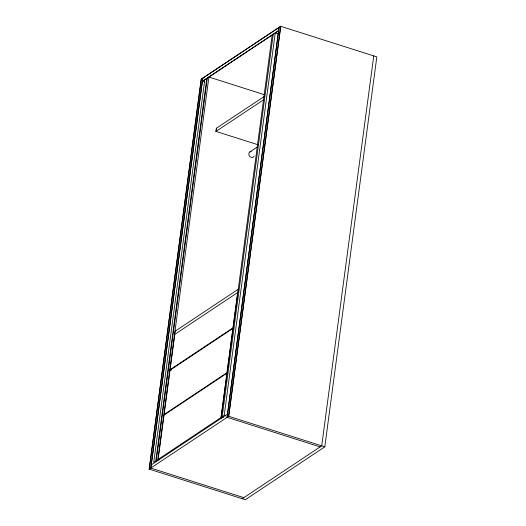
<?xml version="1.0" encoding="UTF-8"?>
<svg xmlns="http://www.w3.org/2000/svg" width="526" height="526" viewBox="0 0 526 526"><rect width="100%" height="100%" fill="white"/><g stroke="black" fill="none" stroke-linecap="round" stroke-linejoin="round"><path stroke-width="0.79" d="M149.167 469.12L201.195 79.17L280.66 26.3L376.833 56.88L324.805 446.83L245.34 499.7L149.167 469.12L228.731 416.283L280.766 26.333L201.3 79.202L149.266 469.153M150.857 468.094L202.786 78.111L150.752 468.061L243.834 497.662M204.792 79.768L153.75 462.269L155.781 460.921L206.817 78.413M156.137 461.67L207.316 78.104M157.728 460.612L208.907 77.046L264.381 94.687M158.135 459.376L164.046 415.06L226.916 373.236L220.999 417.545L158.135 459.376L159.45 459.796M171.417 370.107L170.102 369.686L174.829 334.24M258.029 144.775L215.976 131.401L216.403 128.213L264.223 96.495M216.081 131.434L216.403 128.213M237.699 292.41L232.965 327.862L170.102 369.686M221.019 418.4L272.198 34.834M238.173 291.47L238.495 289.076L175.092 331.255L174.671 334.444L238.068 292.265M223.741 417.236L222.182 416.743L273.218 34.236M222.182 416.743L224.214 415.389L275.249 32.888L278.372 33.881M227.147 417.335L279.069 27.359L227.041 417.302L320.124 446.903M280.66 26.3L228.632 416.25L324.805 446.83M373.743 55.901L321.715 445.844L242.249 498.714M202.464 81.339L278.747 30.58L202.359 81.306L204.805 82.082M215.976 131.401L263.796 99.684M249.883 151.915L257.359 146.945M227.469 414.113L151.284 464.905M224.214 415.389L225.772 415.888M254.117 156.117A3.11 2.61 56.4 0 1 249.35 155.926A3.11 2.61 56.4 0 1 251.211 151.573M170.03 370.219L164.119 414.527L226.982 372.704L232.9 328.395L170.03 370.219"/></g></svg>
